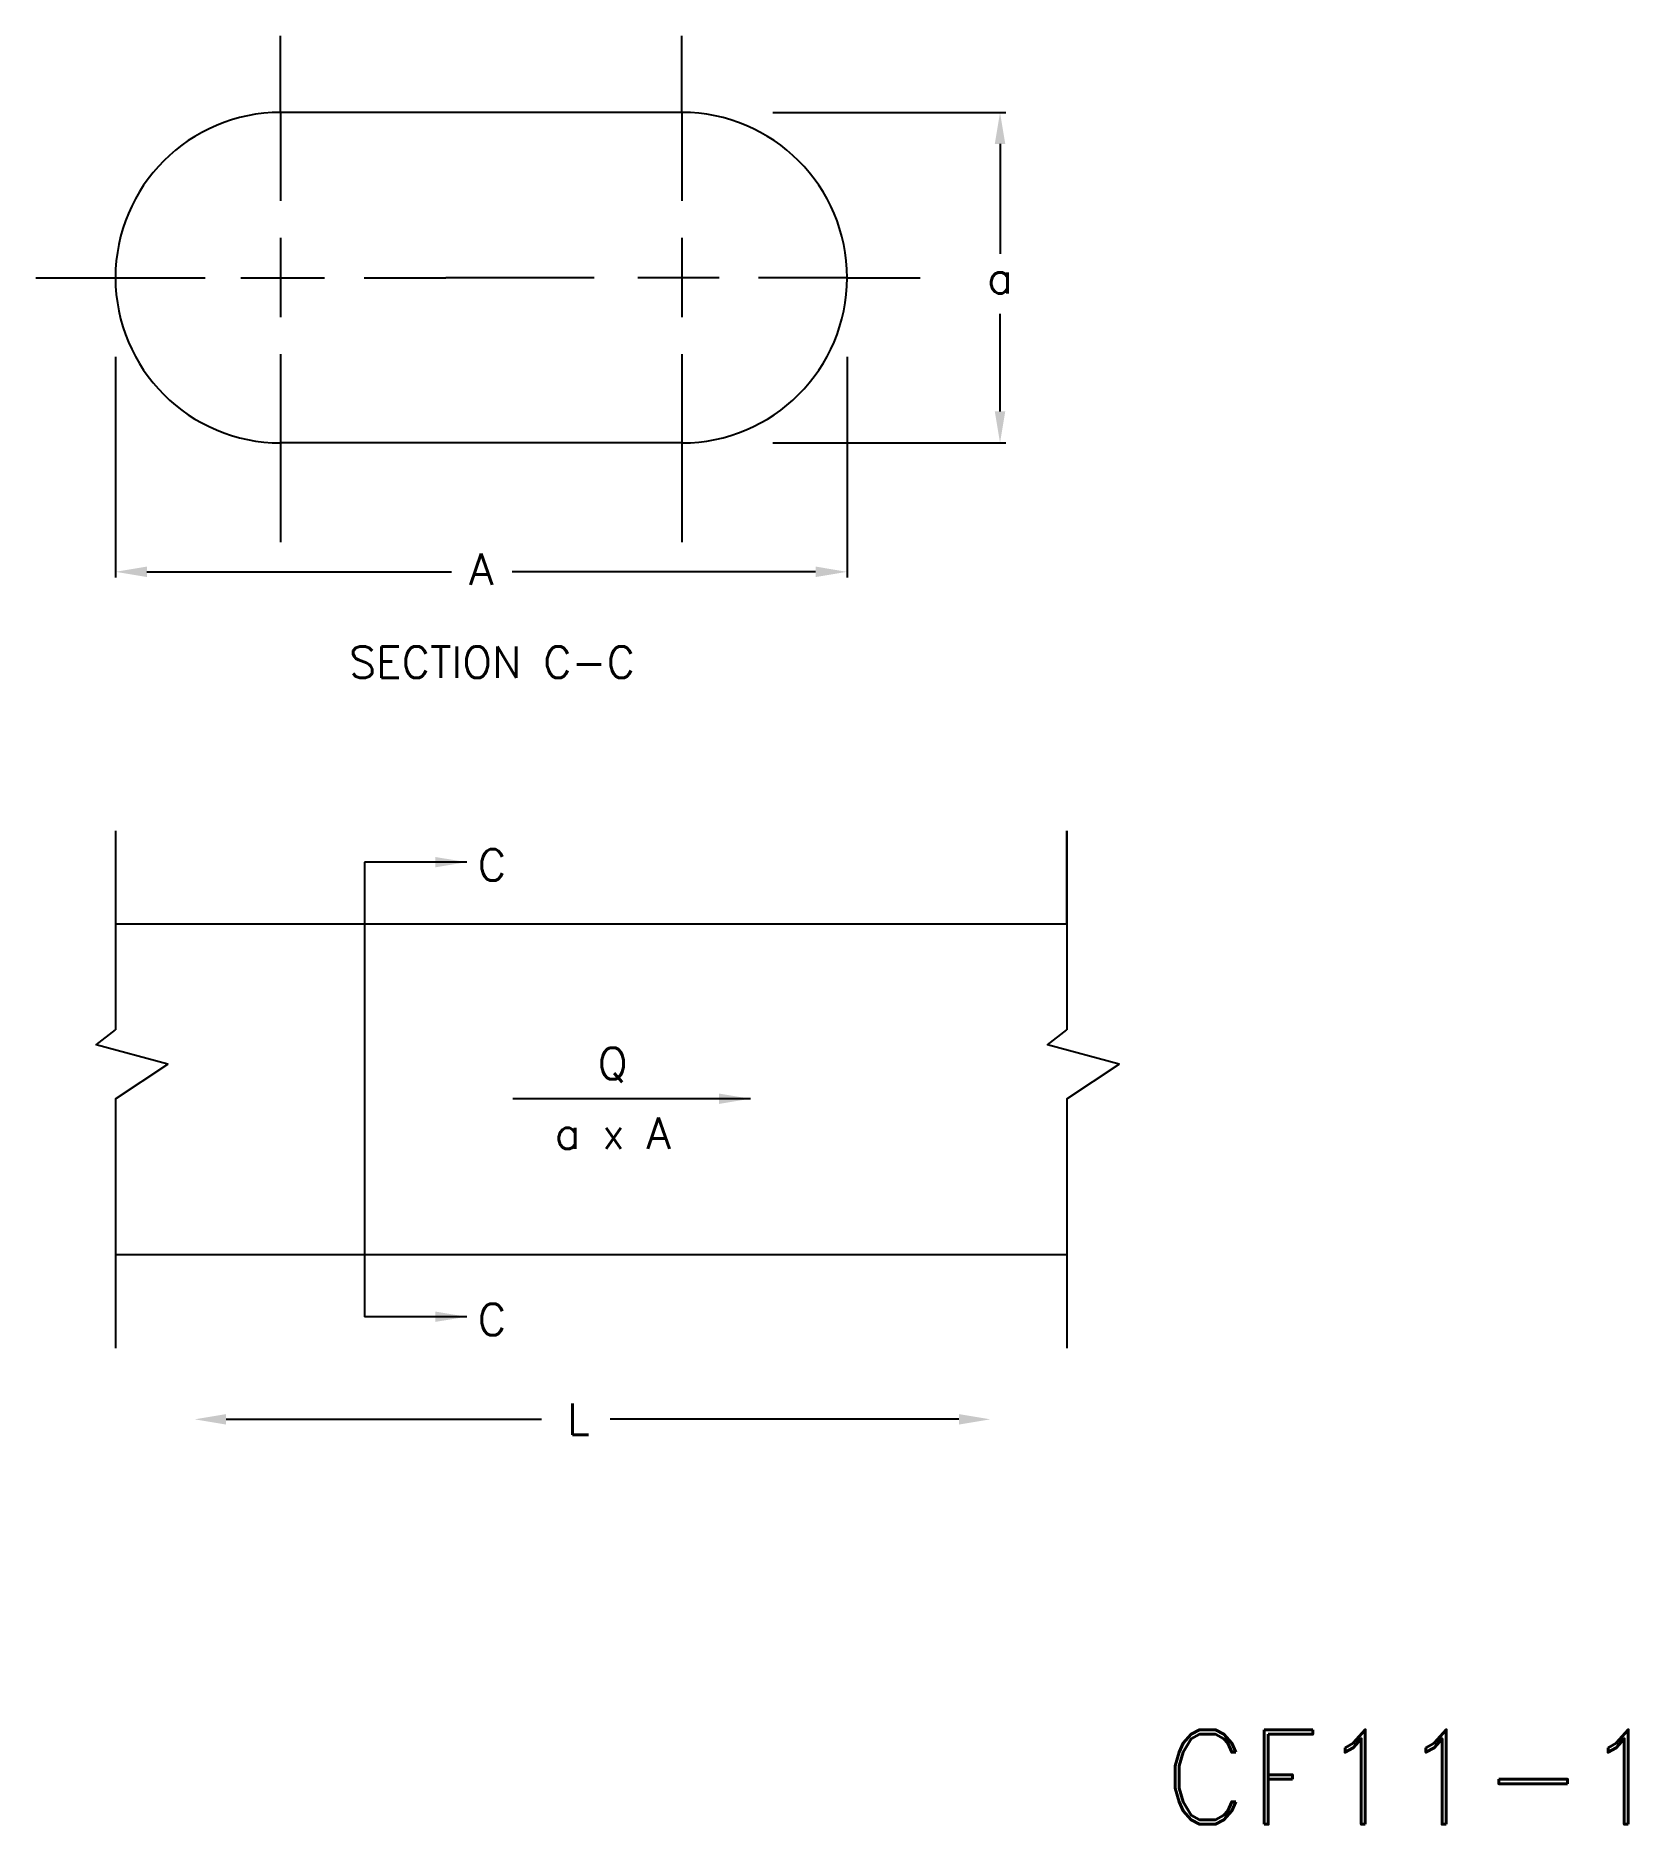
# Model space of a CAD drawing. Extents: x 17.9 to 68.5, y 5.6 to 62.4.
import ezdxf
from ezdxf.enums import TextEntityAlignment as Align

# ---------------------------------------------------------------- set-up
doc = ezdxf.new("R2010")
doc.units = 0
doc.header["$LTSCALE"] = 5
doc.header["$MEASUREMENT"] = 0
doc.linetypes.add('CENTER', pattern=[2, 1.25, -0.25, 0.25, -0.25])
doc.layers.get('0').update_dxf_attribs({"linetype": 'CONTINUOUS'})
doc.layers.get('DEFPOINTS').update_dxf_attribs({"linetype": 'CONTINUOUS'})
for name, color, linetype in [('2', 3, 'CENTER'), ('DIM', 7, 'CONTINUOUS'), ('TITLE', 7, 'CONTINUOUS')]:
    doc.layers.add(name, color=color, linetype=linetype)
doc.styles.add('ROMAND', font='ROMAND')
doc.styles.add('ROMANS', font='ROMANS.shx', dxfattribs={"height": 1})
doc.dimstyles.get("Standard").update_dxf_attribs({"dimtxt": 0.18, "dimasz": 1, "dimexe": 0.18, "dimexo": 0.0625, "dimgap": 0.09, "dimtad": 0, "dimtih": 1, "dimtoh": 1, "dimdec": 4, "dimzin": 0, "dimtxsty": 'STANDARD', "dimcen": 1, "dimazin": 3, "dimtfac": 1, "dimtdec": 4, "dimtofl": 0, "dimtmove": 0, "dimatfit": 3, "dimtolj": 1, "dimtzin": 0})

msp = doc.modelspace()

# ---------------------------------------------------------------- linework, layer by layer
for p, q in [((38.418, 60.011), (25.668, 60.011)), ((38.418, 49.511), (25.668, 49.511)), ((20.418, 37.191), (20.418, 34.224)), ((50.649, 37.191), (50.649, 34.224)), ((50.649, 34.224), (50.649, 37.191)), ((28.333, 36.194), (28.333, 21.753)), ((50.649, 34.224), (20.418, 34.224)), ((20.418, 34.224), (20.418, 30.866)), ((50.649, 34.224), (50.649, 30.866)), ((20.418, 28.678), (20.418, 20.756)), ((50.649, 28.678), (50.649, 20.756)), ((50.649, 23.724), (20.418, 23.724)), ((23.934, 18.494), (33.953, 18.494)), ((47.221, 18.494), (36.14, 18.494))]:
    msp.add_line(p, q)
for points in [[(20.418, 28.678), (22.085, 29.775), (19.803, 30.388), (20.418, 30.866)], [(50.649, 28.678), (52.316, 29.775), (50.035, 30.388), (50.649, 30.866)]]:
    msp.add_lwpolyline(points)
for centre, start, end in [((25.668, 54.761), 90, 270), ((38.418, 54.761), 270, 90)]:
    msp.add_arc(centre, 5.25, start, end)
for points in [[(23.934, 18.661), (23.934, 18.327), (22.934, 18.494)], [(47.221, 18.661), (47.221, 18.327), (48.221, 18.494)]]:
    msp.add_solid(points)
at = {"layer": '2'}
for p, q in [((25.668, 60.011), (25.668, 62.446)), ((38.418, 60.011), (38.418, 62.446)), ((25.668, 60.011), (25.668, 57.203)), ((38.418, 60.011), (38.418, 57.203)), ((25.668, 56.029), (25.668, 53.624)), ((38.418, 56.029), (38.418, 53.509)), ((17.885, 54.761), (23.266, 54.761)), ((24.401, 54.761), (27.058, 54.761)), ((28.324, 54.761), (30.918, 54.761)), ((33.168, 54.761), (30.918, 54.761)), ((35.627, 54.761), (33.168, 54.761)), ((39.607, 54.761), (37.023, 54.761)), ((43.668, 54.761), (40.859, 54.761)), ((43.668, 54.761), (45.987, 54.761)), ((25.668, 53.624), (25.668, 53.509)), ((25.668, 52.335), (25.668, 49.511)), ((38.418, 52.335), (38.418, 49.511)), ((25.668, 49.511), (25.668, 46.364)), ((38.418, 49.511), (38.418, 46.364))]:
    msp.add_line(p, q, dxfattribs=at)
at = {"layer": 'DEFPOINTS', "color": 0, "linetype": 'BYBLOCK'}
for p in [(18.168, 57.761), (18.168, 51.761)]:
    msp.add_point(p, dxfattribs=at)
at = {"layer": 'DIM'}
for p, q in [((41.309, 60.011), (48.71, 60.011)), ((48.53, 59.011), (48.53, 55.516)), ((48.53, 50.511), (48.53, 53.616)), ((20.418, 52.249), (20.418, 45.237)), ((43.668, 52.249), (43.668, 45.237)), ((41.309, 49.511), (48.71, 49.511)), ((21.418, 45.417), (31.094, 45.417)), ((42.668, 45.417), (33.03, 45.417))]:
    msp.add_line(p, q, dxfattribs=at)
for points in [[(48.364, 59.011), (48.697, 59.011), (48.53, 60.011)], [(48.364, 50.511), (48.697, 50.511), (48.53, 49.511)], [(21.418, 45.584), (21.418, 45.251), (20.418, 45.417)], [(42.668, 45.584), (42.668, 45.251), (43.668, 45.417)]]:
    msp.add_solid(points, dxfattribs=at)

# ---------------------------------------------------------------- texts
at = {"layer": 'DIM', "style": 'ROMANS'}
for s, p in [('SECTION C-C', (32.386, 42.546)), ('C', (32.386, 36.106)), ('Q', (36.22, 29.751)), ('a x A', (36.224, 27.586)), ('C', (32.386, 21.666)), ('L', (35.134, 18.5))]:
    msp.add_text(s, height=1, dxfattribs=at).set_placement(p, align=Align.MIDDLE)
at = {"layer": 'DIM', "char_height": 1, "attachment_point": 5, "style": 'ROMANS'}
for s, insert in [('\\A1;a', (48.53, 54.761)), ('\\A1;A', (32.043, 45.502))]:
    msp.add_mtext(s, dxfattribs=dict(at, insert=insert))
at = {"layer": 'TITLE', "style": 'ROMAND'}
msp.add_text('CF11-1', height=3, dxfattribs=at).set_placement((53.709, 5.632))

# ---------------------------------------------------------------- leaders
for points in [[(31.581, 36.194), (28.333, 36.194)], [(40.598, 28.678), (33.052, 28.678)], [(31.581, 21.753), (28.333, 21.753)]]:
    msp.add_leader(points, dimstyle='STANDARD', override={"dimgap": 0.09, "dimtad": 0})

doc.saveas('drawing.dxf')
